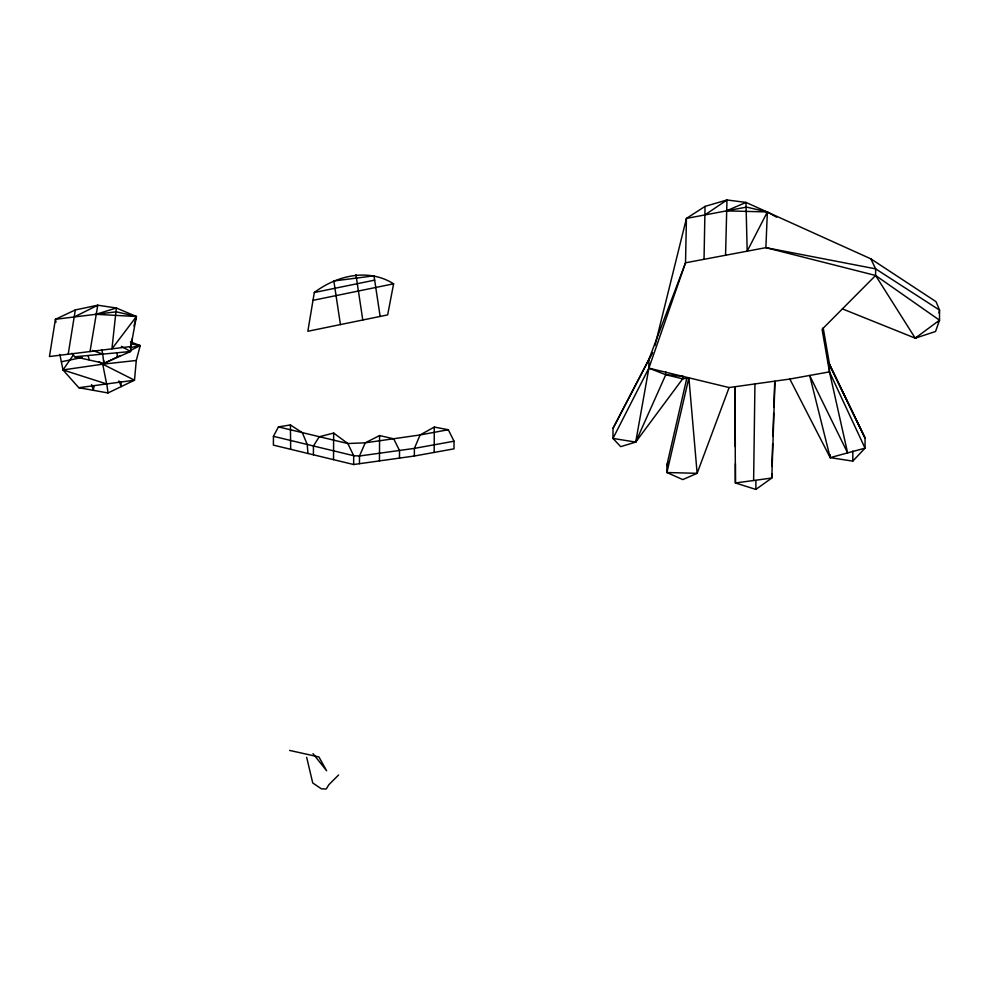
<?xml version="1.0" encoding="UTF-8"?>
<svg xmlns="http://www.w3.org/2000/svg" width="989" height="989" viewBox="0 0 989 989"><rect width="100%" height="100%" fill="white"/><g stroke="black" fill="none" stroke-linecap="round" stroke-linejoin="round"><path stroke-width="1.48" d="M273.434 436.31L273.397 445.124L353.654 464.521L414.354 456.016L454 448.833L454.038 441.205L448.289 429.721L434.295 427.063L420.102 434.95L365.25 442.825L347.844 443.529L278.441 426.914L273.434 436.31L353.691 455.706L359.489 456.003L414.391 448.388L454.038 441.205M278.441 426.914L290.42 424.936L290.667 449.29M313.414 454.792L313.451 445.977L319.237 436.767L333.652 433.058L347.844 443.529L353.691 455.706L353.654 464.521M333.528 459.65L333.652 433.058M359.452 463.631L359.489 456.003L365.25 442.825L379.578 435.556L393.721 438.832L399.519 450.564L399.494 458.191M379.467 460.911L379.578 435.556M414.354 456.016L414.391 448.388L420.102 434.95L448.289 429.721M434.183 452.418L434.295 427.063M613.019 428.348L652.48 352.628L613.019 428.348L612.97 438.424L620.696 446.657L635.704 442.095L682.682 378.836L682.855 376.364L665.77 374.72L648.871 368.155L648.908 359.353L685.525 262.802L686.428 218.421L705.046 206.392L726.977 199.963L745.978 202.411L870.839 258.834L936.039 301.682L939.55 310.113L939.501 320.189L935.545 331.488L915.233 338.176L842.405 308.877M938.969 312.981L939.55 310.113L875.636 268.86L765.882 247.658L685.525 262.802L648.871 368.155L612.97 438.424L635.704 442.095L665.77 374.72L665.782 371.913M686.861 378.008L666.932 464.867L666.907 472.519L682.769 479.591L697.134 473.323L729.128 387.552L789.828 379.047L829.474 371.864L865.029 448.165L852.79 461.121L830.191 457.635L789.828 379.047M688.888 377.823L666.907 472.519L697.134 473.323L688.888 377.823L682.682 378.836L682.694 376.03M734.926 386.662L735.42 482.978L755.856 489.419L755.893 480.778M771.828 473.719L771.803 478.033L755.856 489.419M829.511 364.249L865.078 438.09L865.029 448.165L830.191 457.635L809.657 375.461L847.61 452.9L829.474 371.864L829.511 364.249L823.169 327.779M830.191 457.635L830.204 454.767M852.79 461.121L852.839 451.046M917.755 336.557L915.233 338.176L875.611 275.474L875.636 268.86L870.839 258.834M704.032 259.316L705.046 206.392M753.618 480.506L754.941 383.942M725.555 255.261L726.977 199.963L704.934 214.934M774.968 381.235L771.803 478.033L735.42 482.978L735.408 463.668M771.902 466.437L772.669 443.604M772.916 436.001L773.682 413.167M773.88 407.085L774.696 382.731M655.015 345.458L686.428 218.421L746.534 207.097L767.365 211.943L765.882 247.658L875.611 275.474L939.501 320.189L938.067 322.315M130.449 341.885L140.24 345.594L136.284 360.466L134.492 380.196L107.986 392.954L78.774 387.7L62.999 369.935L59.847 354.396M131.797 339.215L130.622 351.491L103.919 363.297L74.756 356.782L71.838 353.296M93.967 385.759L93.386 390.321L91.606 384.548M68.204 354.235L75.312 309.94L97.775 305.218L116.368 307.999L136.408 316.517L130.869 346.533L49.45 356.534L55.421 319.286L75.312 309.94M90.011 351.552L97.775 305.218L74.175 316.987M314.317 292.509L307.839 331.266L387.651 314.898L393.61 283.806C368.341 267.92 336.878 275.461 314.317 292.509L374.658 280.134M635.704 442.095L648.871 368.155L729.128 387.552M133.948 326.073L136.408 316.517L116.319 311.807L55.421 319.286L56.002 322.191M666.932 464.867L668.181 462.197M767.365 211.943L747.19 251.181L745.978 202.411L726.458 210.88L767.365 211.943L776.674 217.197M98.987 361.813L102.708 364.175L106.639 383.955L62.999 369.935L73.483 354.791M875.611 275.474L822.082 329.325L829.474 371.864M338.572 775.005L328.88 784.685L326.197 789.037L321.289 788.789L312.734 782.954L306.664 757.327M915.233 338.176L939.501 320.189M120.139 355.546L102.708 364.175L62.999 369.935M129.51 350.897L140.24 345.594L131.302 343.9M313.006 300.335L393.61 283.806M61.454 361.739L82.272 357.474M129.831 347.72L140.24 345.594M78.774 387.7L134.492 380.196L102.708 364.175L136.284 360.466M74.756 356.782L130.622 351.491L121.35 346.348M289.604 750.416L318.915 756.944L326.63 770.765L313.031 753.667M665.77 374.72L682.682 378.836M92.546 350.415L102.683 354.136L103.919 363.297L103.585 360.243M290.42 424.936L302.35 432.737L307.258 444.543L307.938 453.469M118.927 380.901L121.239 386.575L121.054 381.989M88.095 355.62L89.331 360.045M101.867 349.797L102.683 354.136M380.147 316.443L374.003 275.844L333.837 280.975L340.439 324.577M355.929 274.658L362.79 320.003M106.787 383.88L107.986 392.954M117.184 352.764L117.271 357.388M735 386.736L735.322 446.744M116.368 307.999L111.93 348.857L136.408 316.517L95.982 314.304L116.368 307.999M865.078 438.09L828.374 362.345L865.078 438.09"/></g></svg>
